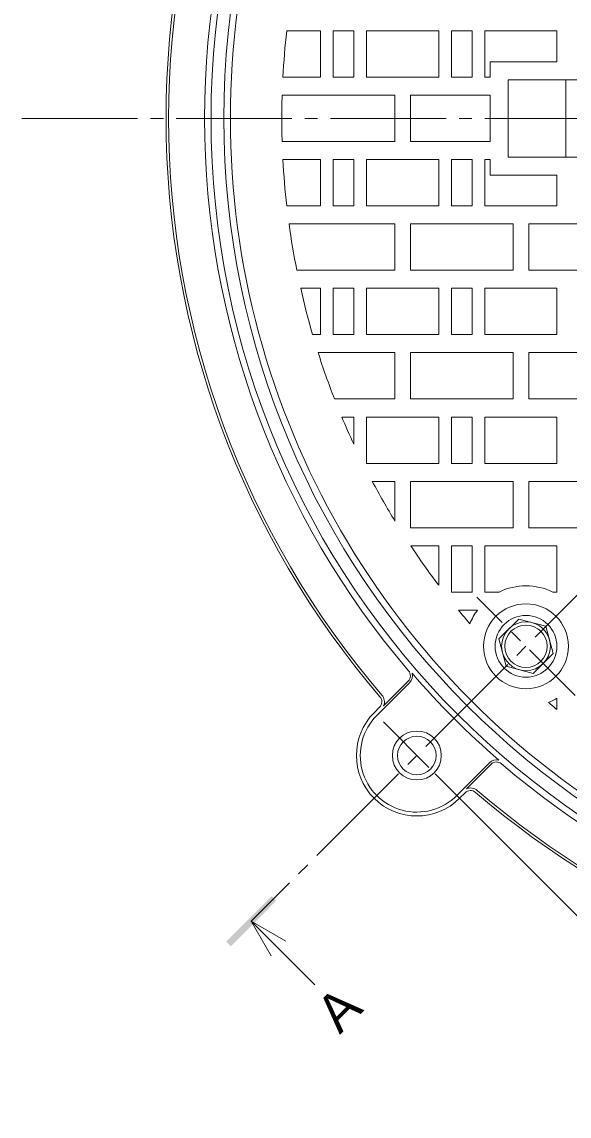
# Model space of a CAD drawing. Units: millimetres, scale not verified. Extents: x -906 to 950, y -675 to 701.
# Drawn here: x -768.3 to -555.5, y -54.8 to 370.3 of the extents above; entities that cross this region are included whole.
import ezdxf
from ezdxf.enums import TextEntityAlignment as Align

# ---------------------------------------------------------------- set-up
doc = ezdxf.new("R2010")
doc.units = ezdxf.units.MM
doc.header["$LTSCALE"] = 5
doc.linetypes.add('CHAIN1', pattern=[8, 5, -1, 1, -1])
doc.linetypes.add('CHAIN2', pattern=[12, 9, -1, 1, -1])
for name, color, linetype, lineweight in [('E-0', 4, 'Continuous', 9), ('E-1', 2, 'Continuous', 9), ('E-2', 3, 'Continuous', 9), ('E-4', 7, 'Continuous', 9), ('E-A', 2, 'Continuous', 9)]:
    doc.layers.add(name, color=color, linetype=linetype, lineweight=lineweight)
doc.styles.add('ＭＳ ゴシック', font='')
doc.styles.get('ＭＳ ゴシック').set_extended_font_data('MS Gothic')

msp = doc.modelspace()

# ---------------------------------------------------------------- linework, layer by layer
at = {"layer": 'E-0', "color": 7, "linetype": 'CHAIN2'}
for p, q in [((-768.309, 332.798), (33.786, 332.798)), ((-367.261, 332.798), (-679.133, 20.928))]:
    msp.add_line(p, q, dxfattribs=at)
at = {"layer": 'E-0'}
for q in [(-654.384, -3.821), (-665.698, 13.15), (-671.355, 7.493)]:
    msp.add_line((-679.133, 20.928), q, dxfattribs=at)
msp.add_solid([(-687.088, 11.205), (-669.41, 28.883), (-688.856, 12.973), (-671.178, 30.651)], dxfattribs=at)
at = {"layer": 'E-1'}
for p, q in [((-617.577, 113.596), (-630.306, 100.868)), ((-618.143, 114.162), (-627.667, 104.637)), ((-629.238, 104.057), (-631.366, 101.928)), ((-586.464, 82.483), (-599.193, 69.755)), ((-585.899, 81.918), (-595.424, 72.393)), ((-596.004, 70.823), (-598.132, 68.694))]:
    msp.add_line(p, q, dxfattribs=at)
at = {"layer": 'E-1', "linetype": 'CHAIN1'}
msp.add_line((-627.766, 98.328), (-601.733, 72.295), dxfattribs=at)
at = {"layer": 'E-1'}
for radius in [9.5, 7.5]:
    msp.add_circle((-614.749, 85.311), radius, dxfattribs=at)
for centre, radius, start, end in [((-367.261, 332.798), 327.5, 359.99995, 179.99992), ((-367.261, 332.798), 322.5, 359.99995, 179.99992), ((-367.261, 332.798), 345, 139.36725, 179.99992), ((-367.261, 332.798), 344, 139.36725, 179.99992), ((-367.261, 332.798), 330, 139.44357, 179.99992), ((-367.261, 332.798), 345, 180.00008, 220.63275), ((-367.261, 332.798), 344, 179.99994, 220.63262), ((-367.261, 332.798), 330, 179.99994, 220.55629), ((-367.261, 332.798), 327.5, 179.99994, 359.99991), ((-367.261, 332.798), 322.5, 179.99994, 359.99991), ((-620.264, 116.283), 3, 314.99987, 40.55657), ((-620.264, 116.283), 3.8, 314.99987, 14.74628), ((-367.261, 332.798), 329.583, 220.84417, 229.1558), ((-631.359, 106.178), 3, 314.99987, 40.63283), ((-631.359, 106.178), 4, 337.33043, 40.63283), ((-614.749, 85.311), 23.5, 134.99987, 314.99961), ((-614.749, 85.311), 22, 134.99987, 315.00014), ((-583.777, 79.796), 3.8, 75.25345, 134.99987), ((-583.777, 79.796), 3, 49.44316, 134.99987), ((-367.261, 332.798), 330, 229.44342, 266.73052), ((-593.882, 68.702), 4, 49.3669, 112.6693), ((-593.882, 68.702), 3, 49.3669, 134.99987), ((-367.261, 332.798), 345, 229.3671, 266.70532), ((-367.261, 332.798), 344, 229.3671, 266.86254)]:
    msp.add_arc(centre, radius, start, end, dxfattribs=at)
at = {"layer": 'E-2'}
for p, q in [((-665.329, 366.797), (-652.261, 366.798)), ((-652.261, 366.798), (-652.261, 348.798)), ((-647.261, 366.798), (-647.261, 348.798)), ((-647.261, 366.798), (-639.261, 366.798)), ((-639.261, 366.798), (-639.261, 348.798)), ((-634.261, 366.798), (-634.261, 348.798)), ((-606.261, 366.798), (-634.261, 366.798)), ((-606.261, 366.798), (-606.261, 348.798)), ((-601.261, 366.798), (-601.261, 348.798)), ((-601.261, 366.798), (-593.261, 366.798)), ((-593.261, 366.798), (-593.261, 348.798)), ((-588.261, 366.798), (-588.261, 348.798)), ((-560.261, 366.798), (-588.261, 366.798)), ((-586.261, 348.798), (-586.261, 354.798)), ((-666.834, 348.798), (-652.261, 348.798)), ((-647.261, 348.798), (-639.261, 348.798)), ((-606.261, 348.798), (-634.261, 348.798)), ((-601.261, 348.798), (-593.261, 348.798)), ((-586.261, 348.798), (-588.261, 348.798)), ((-523.261, 347.798), (-579.261, 347.798)), ((-579.261, 332.798), (-579.261, 347.798)), ((-556.761, 332.798), (-556.761, 347.798)), ((-623.261, 341.798), (-667.126, 341.798)), ((-623.261, 332.798), (-623.261, 341.798)), ((-586.261, 341.798), (-617.261, 341.798)), ((-617.261, 332.798), (-617.261, 341.798)), ((-586.261, 332.798), (-586.261, 341.798)), ((-623.261, 332.798), (-623.261, 323.799)), ((-617.261, 332.798), (-617.261, 323.799)), ((-586.261, 332.798), (-586.261, 323.799)), ((-579.261, 332.798), (-579.261, 317.798)), ((-556.761, 332.798), (-556.761, 317.798)), ((-623.261, 323.799), (-667.126, 323.799)), ((-586.261, 323.799), (-617.261, 323.799)), ((-666.834, 316.799), (-652.261, 316.799)), ((-652.261, 298.799), (-652.261, 316.799)), ((-647.261, 298.799), (-647.261, 316.799)), ((-647.261, 316.799), (-639.261, 316.799)), ((-639.261, 298.799), (-639.261, 316.799)), ((-634.261, 298.799), (-634.261, 316.799)), ((-606.261, 316.798), (-634.261, 316.799)), ((-606.261, 298.799), (-606.261, 316.798)), ((-601.261, 298.799), (-601.261, 316.798)), ((-601.261, 316.798), (-593.261, 316.798)), ((-593.261, 298.799), (-593.261, 316.798)), ((-588.261, 298.799), (-588.261, 316.798)), ((-586.261, 316.798), (-588.261, 316.798)), ((-586.261, 316.798), (-586.261, 310.799)), ((-523.261, 317.798), (-579.261, 317.798)), ((-665.329, 298.799), (-652.261, 298.799)), ((-647.261, 298.799), (-639.261, 298.799)), ((-606.261, 298.799), (-634.261, 298.799)), ((-601.261, 298.799), (-593.261, 298.799)), ((-560.261, 298.799), (-588.261, 298.799)), ((-623.261, 291.799), (-664.447, 291.799)), ((-623.261, 291.799), (-623.261, 273.799)), ((-577.261, 291.799), (-617.261, 291.799)), ((-577.261, 291.799), (-577.261, 273.799)), ((-531.261, 291.798), (-571.261, 291.799)), ((-661.403, 273.799), (-623.261, 273.799)), ((-659.911, 266.799), (-652.261, 266.798)), ((-652.261, 248.798), (-652.261, 266.798)), ((-647.261, 266.798), (-639.261, 266.799)), ((-647.261, 248.798), (-647.261, 266.798)), ((-639.261, 248.799), (-639.261, 266.799)), ((-634.261, 248.799), (-634.261, 266.799)), ((-606.261, 266.798), (-634.261, 266.799)), ((-606.261, 248.799), (-606.261, 266.798)), ((-601.261, 248.799), (-601.261, 266.798)), ((-601.261, 266.798), (-593.261, 266.798)), ((-593.261, 248.799), (-593.261, 266.798)), ((-588.261, 248.799), (-588.261, 266.798)), ((-560.261, 266.798), (-588.261, 266.798)), ((-560.261, 248.799), (-560.261, 266.798)), ((-655.262, 248.798), (-652.261, 248.798)), ((-647.261, 248.798), (-639.261, 248.799)), ((-606.261, 248.799), (-634.261, 248.799)), ((-601.261, 248.799), (-593.261, 248.799)), ((-560.261, 248.799), (-588.261, 248.799)), ((-623.261, 241.799), (-653.127, 241.799)), ((-623.261, 241.799), (-623.261, 223.799)), ((-577.261, 241.799), (-617.261, 241.799)), ((-577.261, 241.799), (-577.261, 223.798)), ((-531.262, 241.798), (-571.261, 241.799)), ((-646.759, 223.799), (-623.261, 223.799)), ((-643.928, 216.799), (-639.261, 216.799)), ((-639.261, 206.244), (-639.261, 216.799)), ((-634.261, 198.798), (-634.261, 216.799)), ((-606.261, 216.799), (-634.261, 216.799)), ((-606.262, 198.798), (-606.261, 216.799)), ((-601.262, 198.798), (-601.261, 216.799)), ((-601.261, 216.799), (-593.261, 216.798)), ((-593.261, 198.798), (-593.261, 216.798)), ((-588.261, 198.798), (-588.261, 216.798)), ((-560.262, 216.798), (-588.261, 216.798)), ((-560.262, 198.798), (-560.262, 216.798)), ((-606.262, 198.798), (-634.261, 198.798)), ((-601.262, 198.798), (-593.261, 198.798)), ((-560.262, 198.798), (-588.261, 198.798)), ((-623.262, 191.799), (-632.062, 191.799)), ((-623.262, 191.799), (-623.262, 176.389)), ((-577.261, 191.799), (-617.261, 191.799)), ((-577.261, 191.799), (-577.261, 173.799)), ((-531.261, 191.799), (-571.261, 191.799)), ((-617.15, 166.799), (-606.261, 166.799)), ((-606.261, 151.472), (-606.261, 166.799)), ((-601.262, 148.798), (-601.262, 166.799)), ((-601.262, 166.799), (-593.261, 166.799)), ((-593.262, 148.798), (-593.261, 166.799)), ((-588.262, 148.798), (-588.261, 166.799)), ((-560.262, 166.798), (-588.261, 166.799)), ((-560.262, 148.798), (-560.262, 166.798)), ((-601.262, 148.798), (-593.262, 148.798)), ((-582.748, 148.798), (-588.262, 148.798)), ((-560.262, 148.798), (-561.898, 148.798)), ((-591.152, 141.798), (-598.603, 141.798)), ((-560.262, 103.123), (-560.262, 107.568))]:
    msp.add_line(p, q, dxfattribs=at)
at = {"layer": 'E-2', "linetype": 'CHAIN1'}
msp.add_line((-553.241, 108.656), (-591.404, 146.819), dxfattribs=at)
at = {"layer": 'E-2'}
for points in [[(-560.261, 366.798), (-560.261, 354.798), (-586.261, 354.798)], [(-560.261, 298.799), (-560.261, 310.798), (-586.261, 310.799)], [(-617.261, 291.799), (-617.261, 273.799), (-577.261, 273.799)], [(-571.261, 291.799), (-571.261, 273.799), (-531.261, 273.799)], [(-617.261, 241.799), (-617.261, 223.799), (-577.261, 223.798)], [(-571.261, 241.799), (-571.261, 223.798), (-531.262, 223.798)], [(-617.261, 191.799), (-617.261, 173.799), (-577.261, 173.799)], [(-571.261, 191.799), (-571.261, 173.799), (-531.262, 173.798)]]:
    msp.add_lwpolyline(points, dxfattribs=at)
msp.add_circle((-572.323, 127.737), 16.5, dxfattribs=at)
for centre, radius, start, end in [((-367.261, 332.798), 320, 359.99994, 179.99994), ((-367.261, 332.798), 300, 173.49258, 176.94281), ((-367.261, 332.798), 300, 178.28091, 179.99994), ((-367.261, 332.798), 320, 179.99993, 359.99993), ((-367.261, 332.798), 300, 179.99993, 181.71895), ((-367.261, 332.798), 300, 183.05706, 186.50728), ((-367.261, 332.798), 300, 187.85479, 191.34191), ((-367.261, 332.798), 300, 192.70888, 196.26004), ((-367.261, 332.798), 300, 197.6577, 201.30487), ((-367.261, 332.798), 300, 202.74709, 204.95124), ((-367.261, 332.798), 300, 208.03411, 211.42376), ((-367.261, 332.798), 300, 213.59583, 217.187), ((-572.323, 127.737), 23.5, 63.66501, 116.33472), ((-367.261, 332.798), 300, 219.5436, 220.86803), ((-572.323, 127.737), 23.5, 143.24877, 158.10079), ((-572.323, 127.737), 23.5, 291.89895, 300.8787), ((-367.261, 332.798), 300, 229.13176, 229.95902)]:
    msp.add_arc(centre, radius, start, end, dxfattribs=at)
at = {"layer": 'E-4'}
msp.add_line((-326.001, -203.437), (-607.678, 78.24), dxfattribs=at)
at = {"layer": 'E-A'}
msp.add_lwpolyline([(-561.727, 124.898), (-564.566, 135.494), (-575.162, 138.333), (-582.918, 130.576), (-580.079, 119.98), (-569.483, 117.141)], close=True, dxfattribs=at)
at = {"layer": 'E-A', "color": 4}
msp.add_circle((-572.323, 127.737), 12, dxfattribs=at)
at = {"layer": 'E-A'}
for radius in [9.5, 8.25]:
    msp.add_circle((-572.323, 127.737), radius, dxfattribs=at)

# ---------------------------------------------------------------- texts
at = {"layer": 'E-0', "color": 2, "style": 'ＭＳ ゴシック'}
msp.add_text('Ａ', height=14.66, rotation=45, dxfattribs=at).set_placement((-643.778, -28.57), align=Align.BOTTOM_LEFT)

doc.saveas('drawing.dxf')
